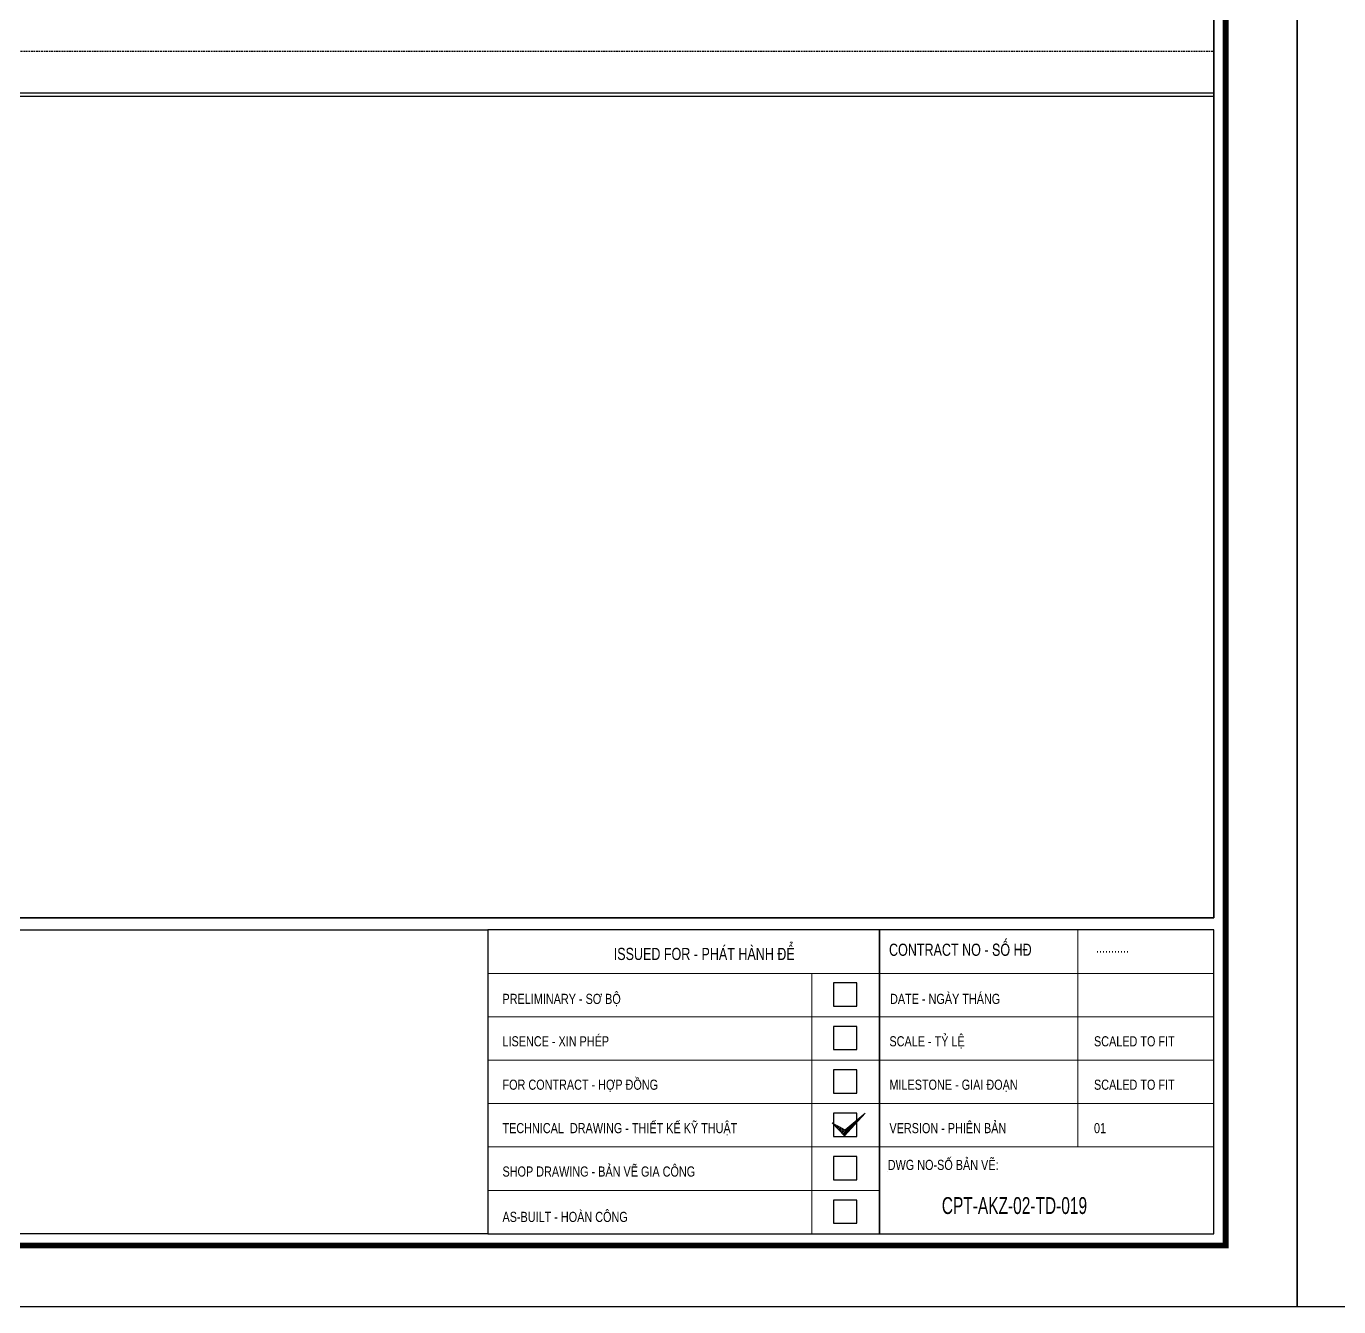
# Model space of a CAD drawing. Header units: inches. Extents: x 315041 to 662841, y -45540 to -35018.
# Drawn here: x 334767.2 to 334961.6, y -36581.1 to -36391.5 of the extents above; entities that cross this region are included whole.
import ezdxf
from ezdxf.enums import TextEntityAlignment as Align

# ---------------------------------------------------------------- set-up
doc = ezdxf.new("R2010")
doc.units = ezdxf.units.IN
doc.header["$MEASUREMENT"] = 0
doc.linetypes.add('HIDDEN', pattern=[0.375, 0.25, -0.125])
for name, color, linetype in [('2', 2, 'Continuous'), ('7', 7, 'Continuous'), ('BAO KHUNG', 31, 'Continuous'), ('Fast RSQ_A2 Frame$0$Khung ten', 4, 'Continuous')]:
    doc.layers.add(name, color=color, linetype=linetype)
doc.layers.add('Cover text', color=7, linetype='Continuous', true_color=0x52370f)
for name, color, linetype, lineweight in [('DETAIL$0$S-Dim', 8, 'Continuous', 20), ('DETAIL$0$S-Hatch', 8, 'Continuous', 13), ('S-Hatch', 8, 'Continuous', 9)]:
    doc.layers.add(name, color=color, linetype=linetype, lineweight=lineweight)
doc.styles.get("Standard").update_dxf_attribs({"font": 'VHARIALN.TTF'})
doc.styles.add('style2', font='VHAVANI.TTF')
doc.styles.add('TIEU DE', font='VHARIALN.TTF', dxfattribs={"width": 0.8})

# ---------------------------------------------------------------- blocks, each defined once
blk = doc.blocks.new('DETAIL$0$MARK')
at = {"layer": 'DETAIL$0$S-Hatch', "linetype": 'Continuous'}
h = blk.add_hatch(dxfattribs=at)
h.set_pattern_fill('ANSI31', color=256, scale=50, style=0)
h.paths.add_polyline_path([(1667849.6, -1156933.2), (1667909.3, -1156997), (1668012, -1156885.1), (1667913.5, -1156966.7)])
at = {"layer": 'DETAIL$0$S-Dim', "linetype": 'Continuous'}
blk.add_lwpolyline([(1667849.6, -1156933.2), (1667909.3, -1156997), (1668012, -1156885.1), (1667913.5, -1156966.7), (1667849.6, -1156933.2)], dxfattribs=at)
blk = doc.blocks.new('A$C75D82031')
at = {"layer": '2', "color": 157, "linetype": 'Continuous'}
blk.add_lwpolyline([(0, 420), (594, 420), (594, 0), (0, 0)], close=True, dxfattribs=at)
at = {"layer": '7', "color": 147, "linetype": 'Continuous'}
blk.add_lwpolyline([(12.33, 57.61), (581.67, 57.61), (581.67, 409.19), (12.33, 409.19)], close=True, dxfattribs=at)
at = {"layer": 'BAO KHUNG', "color": 167, "linetype": 'Continuous', "const_width": 0.871}
blk.add_lwpolyline([(10.59, 9.07), (583.41, 9.07), (583.41, 410.93), (10.59, 410.93)], close=True, dxfattribs=at)
at = {"layer": 'BAO KHUNG', "color": 7}
for points in [[(211.89, 55.81), (474.14, 55.81), (474.14, 10.81), (211.89, 10.81)], [(474.14, 10.81), (532.16, 10.81), (532.16, 55.81), (474.14, 55.81)], [(532.16, 10.81), (581.67, 10.81), (581.67, 55.81), (532.16, 55.81)]]:
    blk.add_lwpolyline(points, close=True, dxfattribs=at)
at = {"layer": 'Fast RSQ_A2 Frame$0$Khung ten', "color": 7, "ltscale": 1000}
for points in [[(525.34, 44.51), (528.78, 44.51), (528.78, 47.96), (525.34, 47.96)], [(525.34, 38.09), (528.78, 38.09), (528.78, 41.53), (525.34, 41.53)], [(525.34, 31.66), (528.78, 31.66), (528.78, 35.1), (525.34, 35.1)], [(525.34, 25.23), (528.78, 25.23), (528.78, 28.67), (525.34, 28.67)], [(525.34, 18.8), (528.78, 18.8), (528.78, 22.24), (525.34, 22.24)], [(525.34, 12.37), (528.78, 12.37), (528.78, 15.81), (525.34, 15.81)]]:
    blk.add_lwpolyline(points, close=True, dxfattribs=at)
at = {"layer": 'S-Hatch'}
for p, q in [((561.54, 55.81), (561.54, 23.67)), ((474.14, 49.38), (532.16, 49.38)), ((522.13, 10.81), (522.13, 49.38)), ((532.16, 49.38), (581.67, 49.38)), ((474.14, 42.95), (532.16, 42.95)), ((532.16, 42.95), (581.67, 42.95)), ((474.14, 36.52), (532.16, 36.52)), ((532.16, 36.52), (581.67, 36.52)), ((474.14, 30.1), (532.16, 30.1)), ((532.16, 30.1), (581.67, 30.1)), ((474.14, 23.67), (532.16, 23.67)), ((532.16, 23.67), (581.67, 23.67)), ((474.14, 17.24), (532.16, 17.24))]:
    blk.add_line(p, q, dxfattribs=at)
at = {"layer": 'DETAIL$0$S-Dim', "linetype": 'Continuous', "xscale": 0.02999999996973202, "yscale": 0.02999999996973202, "zscale": 0.02999999996973202}
blk.add_blockref('DETAIL$0$MARK', (-49510.32, 34735.23), dxfattribs=at)
at = {"layer": 'BAO KHUNG', "color": 7, "linetype": 'Continuous', "width": 0.9}
blk.add_text('CONTRACT NO - Sè H§', height=1.8, dxfattribs=at).set_placement((533.57, 51.98))
blk.add_text('ISSUED FOR - PHÁT HÀNH ĐỂ ', height=1.8, dxfattribs=at).set_placement((506.46, 51.36), align=Align.CENTER)
at = {"layer": 'BAO KHUNG', "color": 109, "linetype": 'Continuous', "style": 'style2', "width": 0.8}
blk.add_text('...........', height=1.5, dxfattribs=at).set_placement((564.21, 52.44))
at = {"layer": 'Cover text', "linetype": 'Continuous', "style": 'style2', "width": 0.8}
for s, p in [('PRELIMINARY - S¥ Bé', (476.33, 44.85)), ('date - NGµY TH¸NG', (533.72, 44.85)), ('LISENCE - XIN PHÐP', (476.33, 38.57)), ('scale - tû lÖ', (533.63, 38.57)), ('scaled to fit', (563.92, 38.57)), ('FOR CONTRACT - HîP §åNG', (476.33, 32.14)), ('MILESTONE - GIAI §O¹N', (533.63, 32.14)), ('scaled to fit', (563.92, 32.14)), ('TECHNICAL  DRAWING - THIÕT KÕ Kü THUËT', (476.33, 25.71)), ('VERSION - PHI£N B¶N', (533.63, 25.71)), ('01', (563.92, 25.71)), ('%%u%%udwg no-sè b¶n vÏ:', (533.38, 20.26)), ('SHOP DRAWING - B¶N VÏ GIA C¤NG', (476.33, 19.28)), ('AS-BUILT - HOµN C¤NG', (476.33, 12.56))]:
    blk.add_text(s, height=1.5, dxfattribs=at).set_placement(p)

msp = doc.modelspace()

# ---------------------------------------------------------------- linework, layer by layer
at = {"color": 8}
msp.add_lwpolyline([(334373.7734, -36171.9399), (334943.1113, -36171.9399), (334943.1113, -36523.5197), (334373.7734, -36523.5197)], close=True, dxfattribs=at)
at = {"color": 94}
for points in [[(334943.1113, -36341.8153), (334641.5772, -36341.8153), (334641.5772, -36401.8153), (334943.1113, -36401.8153)], [(334641.5772, -36401.3153), (334943.1113, -36401.3153)]]:
    msp.add_lwpolyline(points, dxfattribs=at)
at = {"color": 94, "linetype": 'HIDDEN'}
msp.add_lwpolyline([(334641.5772, -36395.1486), (334943.1113, -36395.1486)], dxfattribs=at)

# ---------------------------------------------------------------- block references
at = {"color": 1}
for p in [(334361.4423, -36581.1298), (334955.4423, -36581.1298)]:
    msp.add_blockref('A$C75D82031', p, dxfattribs=at)

# ---------------------------------------------------------------- texts
at = {"color": 3, "ltscale": 0.5, "style": 'TIEU DE', "width": 0.8}
msp.add_attdef('CPT-AKZ-02-TD-019', text='KC-01', height=2.5, dxfattribs=at).set_placement((334913.5855, -36566.1401), align=Align.MIDDLE_CENTER)

doc.saveas('drawing.dxf')
